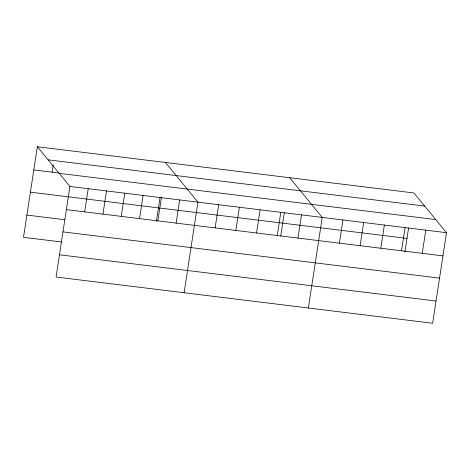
<?xml version="1.0" encoding="UTF-8"?>
<svg xmlns="http://www.w3.org/2000/svg" width="470" height="470" viewBox="0 0 470 470"><rect width="100%" height="100%" fill="white"/><g stroke="black" fill="none" stroke-linecap="round" stroke-linejoin="round"><path stroke-width="0.7" d="M37.359 146.74L69.924 186.449L56.065 277.024L432.641 323.26L446.5 232.685L413.935 192.976L37.359 146.74L23.5 237.315L61.488 241.98M52.1 172.179L53.21 164.929M84.665 211.888L88.213 188.693M102.954 214.132L106.508 190.938M121.248 216.376L124.797 193.182M139.537 218.621L143.086 195.432M156.363 221.493L160.041 197.465M157.826 220.871L161.38 197.676M176.121 223.115L179.669 199.92M184.099 292.745L197.958 202.165L165.399 162.456M215.125 227.903L218.673 204.709M235.834 230.447L239.383 207.252M256.544 232.991L260.092 209.796M277.259 235.535L280.807 212.34M280.743 236.034L284.309 212.722M297.968 238.073L301.517 214.884M308.367 308.003L322.232 217.428L289.667 177.719M339.393 243.16L342.941 219.966M360.102 245.704L363.651 222.51M380.818 248.248L384.366 225.054M401.527 250.792L405.075 227.597M404.905 252.008L408.583 227.979M422.242 253.336L425.791 230.141M48.105 159.841L424.68 206.077M33.811 169.929L59.138 173.042M59.179 173.342L435.755 219.578M69.924 186.449L446.5 232.685M30.409 192.165L406.985 238.408M66.376 209.638L442.952 255.874M26.902 215.078L64.889 219.743M62.974 231.875L439.55 278.117M59.467 254.787L436.043 301.023"/></g></svg>
